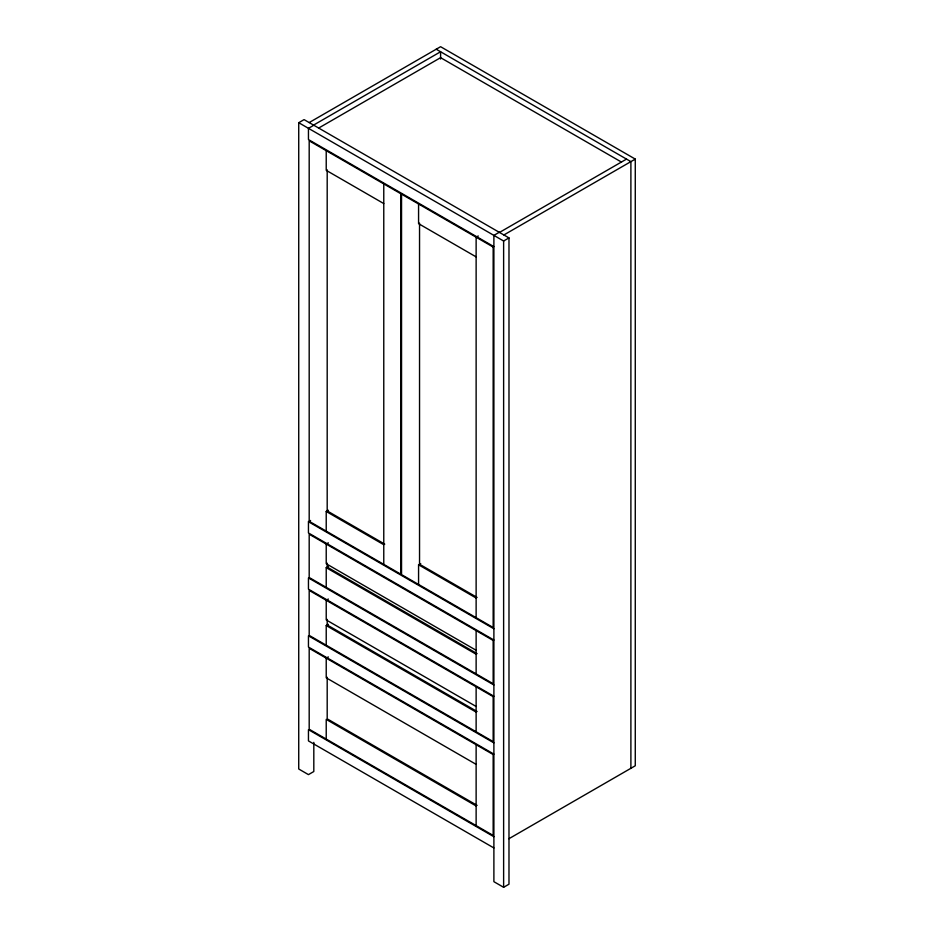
<?xml version="1.0" encoding="UTF-8"?>
<svg xmlns="http://www.w3.org/2000/svg" width="934" height="934" viewBox="0 0 934 934"><rect width="100%" height="100%" fill="white"/><g stroke="black" fill="none" stroke-linecap="round" stroke-linejoin="round"><path stroke-width="1.4" d="M313.812 742.355L313.812 771.531L308.453 774.625L298.728 768.997L298.728 122.704L304.075 119.622L508.983 237.913L508.983 884.206L503.624 887.3L493.888 881.684L493.888 235.391L499.246 232.297M309.189 122.564L440.591 46.7L635.272 159.095L635.272 765.775L508.902 838.732M313.567 125.098L440.591 51.755L440.591 59.052M313.812 125.238L308.453 128.332L308.453 139.563L493.888 246.623M318.599 128.098L440.591 57.663L621.495 162.096M478.266 235.975L476.13 237.213L476.13 617.689M499.492 232.438L626.516 159.095M503.87 234.971L635.272 159.095M298.728 122.704L503.624 241.007L508.983 237.913M493.888 640.024L308.453 532.964L308.453 521.721L310.602 520.483M326.223 531.142L326.223 511.47L328.359 510.233M328.359 542.829L326.223 544.067L326.223 563.739L476.13 650.274M326.223 587.334L326.223 567.662L328.359 566.436M328.359 599.021L326.223 600.258L326.223 619.931L476.13 706.478M418.572 584.451L418.572 564.79L420.72 563.552M326.223 645.219L326.223 625.558L328.359 624.321M328.359 656.917L326.223 658.143L326.223 677.815L476.13 764.362M436.213 49.233L630.894 161.629L630.894 768.297M383.769 203.565L326.223 170.338L326.223 150.666M476.13 256.885L418.572 223.658L418.572 203.986M384.75 544.137L327.192 510.91L327.192 169.778M477.099 597.456L419.541 564.229L419.541 223.098M326.223 511.47L383.769 544.697M418.572 564.79L476.13 598.017M308.453 521.721L493.888 628.78M477.099 653.648L327.192 567.101L327.192 563.167M326.223 567.662L476.13 654.209M493.888 684.984L308.453 577.924L308.453 589.167L493.888 696.227M477.099 711.533L327.192 624.986L327.192 619.37M326.223 625.558L476.13 712.093M493.888 742.869L308.453 635.809L308.453 647.052L493.888 754.112M477.099 805.388L327.192 718.841L327.192 677.255M476.13 805.949L326.223 719.402L326.223 739.074M493.888 836.724L308.453 729.664L308.453 740.907L493.888 847.955M503.624 241.007L503.624 887.3M476.13 630.613L476.13 673.881M476.13 686.805L476.13 731.766M476.13 744.69L476.13 825.621M383.769 183.893L383.769 564.37M400.814 193.735L309.189 140.836L309.189 521.3L400.814 574.2L400.814 193.735M493.164 247.043L401.538 194.155L401.538 574.62L493.164 627.52L493.164 247.043M493.164 640.444L309.189 534.225L309.189 577.504L493.164 683.723L493.164 640.444M493.164 696.647L309.189 590.428L309.189 635.389L493.164 741.608L493.164 696.647M493.164 754.532L309.189 648.313L309.189 729.244L493.164 835.451L493.164 754.532"/></g></svg>
